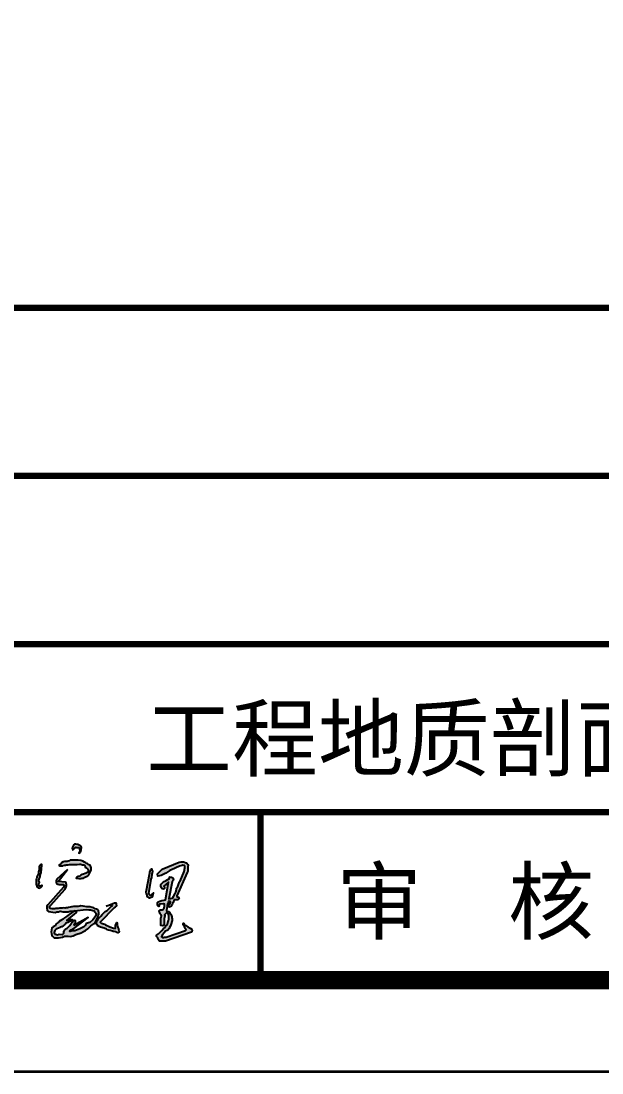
# Model space of a CAD drawing. Header units: millimetres. Extents: x -255 to 9196, y 129 to 426.
# Drawn here: x 8609.5 to 8641.3, y 129.3 to 186.8 of the extents above; entities that cross this region are included whole.
import ezdxf
from ezdxf.enums import TextEntityAlignment as Align

# ---------------------------------------------------------------- set-up
doc = ezdxf.new("R2010")
doc.units = ezdxf.units.MM
doc.layers.add('不打印', color=7, linetype='Continuous', plot=False)
doc.layers.add('地质-图框', color=7, linetype='Continuous')
doc.styles.get("Standard").update_dxf_attribs({"font": 'simfang_0.ttf', "height": 2.5})

msp = doc.modelspace()

# ---------------------------------------------------------------- hatches: boundary and pattern name
h = msp.add_hatch(color=256)
h.paths.add_polyline_path([(8612.74, 141.695), (8612.72, 141.71), (8612.682, 141.73), (8612.638, 141.751), (8612.597, 141.768), (8612.568, 141.768), (8612.489, 141.783), (8612.43, 141.78), (8612.419, 141.757), (8612.404, 141.736), (8612.375, 141.716), (8612.349, 141.687), (8612.325, 141.649), (8612.312, 141.62), (8612.316, 141.605), (8612.302, 141.535), (8612.31, 141.514), (8612.31, 141.505), (8612.319, 141.494), (8612.343, 141.464), (8612.359, 141.48), (8612.418, 141.541), (8612.428, 141.562), (8612.456, 141.59), (8612.477, 141.6), (8612.5, 141.609), (8612.557, 141.606), (8612.61, 141.606), (8612.665, 141.606), (8612.69, 141.568), (8612.69, 141.539), (8612.696, 141.503), (8612.711, 141.425), (8612.696, 141.366), (8612.686, 141.343), (8612.662, 141.278), (8612.744, 141.348), (8612.771, 141.4), (8612.808, 141.59), (8612.784, 141.643), (8612.761, 141.672)])
h.paths.add_polyline_path([(8612.969, 140.797), (8612.879, 140.848), (8612.764, 140.887), (8612.623, 140.912), (8612.551, 140.912), (8612.469, 140.91), (8612.4, 140.902), (8612.305, 140.899), (8612.184, 140.897), (8612.151, 140.871), (8612.074, 140.848), (8612.015, 140.833), (8611.879, 140.83), (8611.797, 140.812), (8611.707, 140.761), (8611.688, 140.747), (8611.67, 140.711), (8611.63, 140.675), (8611.601, 140.655), (8611.581, 140.646), (8611.589, 140.615), (8611.625, 140.602), (8611.779, 140.599), (8611.81, 140.62), (8611.884, 140.628), (8611.938, 140.635), (8611.971, 140.646), (8612.069, 140.658), (8612.158, 140.671), (8612.22, 140.666), (8612.377, 140.671), (8612.523, 140.661), (8612.569, 140.666), (8612.692, 140.677), (8612.756, 140.677), (8612.867, 140.658), (8612.938, 140.658), (8612.954, 140.646), (8612.967, 140.623), (8612.982, 140.592), (8613, 140.551), (8613.01, 140.515), (8613.078, 140.486), (8613.097, 140.474), (8613.123, 140.451), (8613.144, 140.42), (8613.167, 140.366), (8613.174, 140.33), (8613.174, 140.31), (8613.162, 140.274), (8613.12, 140.23), (8613.092, 140.23), (8613.054, 140.189), (8613.008, 140.184), (8612.915, 140.138), (8612.843, 140.115), (8612.777, 140.076), (8612.72, 140.033), (8612.628, 140.01), (8612.556, 139.983), (8612.532, 139.964), (8612.518, 139.923), (8612.566, 139.915), (8612.659, 139.905), (8612.764, 139.905), (8612.823, 139.915), (8612.908, 139.925), (8612.956, 139.948), (8613.033, 140), (8613.077, 140.007), (8613.149, 140.053), (8613.213, 140.1), (8613.251, 140.169), (8613.267, 140.225), (8613.333, 140.351), (8613.336, 140.428), (8613.328, 140.489), (8613.318, 140.548), (8613.277, 140.625), (8613.21, 140.658), (8613.174, 140.676), (8613.126, 140.699), (8613.09, 140.73), (8613.038, 140.758)])
h.paths.add_polyline_path([(8610.593, 140.22), (8610.595, 140.281), (8610.609, 140.326), (8610.62, 140.384), (8610.623, 140.433), (8610.623, 140.481), (8610.623, 140.511), (8610.634, 140.569), (8610.64, 140.597), (8610.637, 140.641), (8610.629, 140.66), (8610.617, 140.663), (8610.598, 140.669), (8610.59, 140.669), (8610.584, 140.652), (8610.558, 140.62), (8610.501, 140.591), (8610.493, 140.566), (8610.49, 140.547), (8610.49, 140.519), (8610.49, 140.494), (8610.493, 140.469), (8610.498, 140.428), (8610.493, 140.386), (8610.49, 140.367), (8610.476, 140.32), (8610.457, 140.259), (8610.451, 140.231), (8610.451, 140.196), (8610.451, 140.184), (8610.437, 140.146), (8610.421, 140.11), (8610.413, 140.096), (8610.396, 140.071), (8610.393, 140.024), (8610.371, 139.982), (8610.363, 139.96), (8610.343, 139.883), (8610.335, 139.827), (8610.332, 139.791), (8610.329, 139.733), (8610.329, 139.65), (8610.329, 139.62), (8610.332, 139.567), (8610.343, 139.529), (8610.36, 139.487), (8610.39, 139.421), (8610.44, 139.399), (8610.46, 139.387), (8610.523, 139.374), (8610.576, 139.412), (8610.601, 139.432), (8610.631, 139.465), (8610.664, 139.514), (8610.637, 139.515), (8610.601, 139.506), (8610.504, 139.473), (8610.482, 139.509), (8610.473, 139.54), (8610.471, 139.573), (8610.473, 139.606), (8610.518, 139.678), (8610.479, 139.731), (8610.479, 139.756), (8610.479, 139.816), (8610.479, 139.83), (8610.487, 139.844), (8610.49, 139.866), (8610.509, 139.919), (8610.529, 139.955), (8610.54, 139.999), (8610.545, 140.068), (8610.559, 140.112), (8610.573, 140.14), (8610.59, 140.176)])
h.paths.add_polyline_path([(8612.032, 140.392), (8611.451, 139.874), (8611.434, 139.82), (8611.419, 139.78), (8611.414, 139.734), (8611.419, 139.683), (8611.439, 139.652), (8611.448, 139.626), (8611.476, 139.603), (8611.505, 139.589), (8611.528, 139.583), (8611.585, 139.578), (8611.63, 139.569), (8611.65, 139.569), (8611.707, 139.569), (8611.773, 139.572), (8611.818, 139.572), (8611.83, 139.572), (8611.855, 139.538), (8611.861, 139.515), (8611.847, 139.467), (8611.821, 139.427), (8610.969, 138.467), (8610.911, 138.382), (8610.911, 138.288), (8610.929, 138.157), (8610.998, 138.093), (8611.369, 138.045), (8611.464, 138.075), (8611.555, 138.081), (8611.638, 138.106), (8611.784, 138.081), (8611.943, 138.087), (8612.077, 138.087), (8612.181, 138.112), (8612.42, 138.142), (8613.062, 138.2), (8613.202, 138.191), (8613.303, 138.179), (8613.493, 138.138), (8613.517, 138.071), (8613.585, 138.009), (8613.609, 137.954), (8613.566, 137.844), (8613.505, 137.74), (8613.432, 137.648), (8613.259, 137.487), (8613.06, 137.432), (8613.006, 137.336), (8612.928, 137.264), (8612.819, 137.197), (8612.723, 137.149), (8612.536, 137.083), (8612.433, 137.041), (8612.343, 137.041), (8612.24, 137.016), (8612.186, 137.004), (8612.162, 136.998), (8612.168, 137.035), (8612.24, 137.089), (8612.3, 137.113), (8612.379, 137.167), (8613.163, 137.77), (8612.427, 137.348), (8612.385, 137.372), (8612.427, 137.414), (8612.481, 137.475), (8612.481, 137.553), (8612.481, 137.577), (8612.421, 137.607), (8612.367, 137.595), (8612.331, 137.625), (8612.294, 137.649), (8612.21, 137.667), (8612.12, 137.643), (8612.083, 137.601), (8612.011, 137.601), (8612.536, 138.047), (8612.505, 138.101), (8612.499, 138.101), (8612.403, 138.125), (8611.993, 137.818), (8611.939, 137.788), (8611.884, 137.746), (8611.812, 137.685), (8611.734, 137.649), (8611.643, 137.595), (8611.595, 137.577), (8611.559, 137.517), (8611.535, 137.493), (8611.426, 137.426), (8611.408, 137.384), (8611.366, 137.312), (8611.336, 137.3), (8611.287, 137.276), (8611.263, 137.252), (8611.179, 137.209), (8611.143, 136.992), (8611.167, 136.866), (8611.191, 136.806), (8611.221, 136.745), (8611.317, 136.655), (8611.547, 136.661), (8611.776, 136.697), (8611.872, 136.739), (8612.083, 136.739), (8612.198, 136.733), (8612.343, 136.769), (8612.469, 136.812), (8612.505, 136.836), (8612.795, 136.938), (8612.922, 136.998), (8613.03, 137.065), (8613.151, 137.143), (8613.32, 137.306), (8613.482, 137.414), (8613.573, 137.529), (8613.621, 137.643), (8613.699, 137.782), (8613.724, 137.867), (8613.755, 137.946), (8613.753, 138.03), (8613.736, 138.117), (8613.728, 138.153), (8613.697, 138.192), (8613.62, 138.229), (8613.56, 138.248), (8613.477, 138.291), (8613.382, 138.324), (8613.254, 138.347), (8613.221, 138.349), (8613.092, 138.358), (8612.895, 138.384), (8612.759, 138.403), (8612.711, 138.393), (8612.632, 138.374), (8612.549, 138.372), (8612.44, 138.364), (8612.365, 138.366), (8612.288, 138.358), (8612.262, 138.345), (8612.185, 138.335), (8612.102, 138.32), (8612.044, 138.306), (8611.974, 138.297), (8611.914, 138.285), (8611.835, 138.289), (8611.754, 138.285), (8611.682, 138.279), (8611.597, 138.271), (8611.524, 138.254), (8611.404, 138.252), (8611.344, 138.25), (8611.273, 138.242), (8611.201, 138.244), (8611.108, 138.264), (8611.077, 138.285), (8611.058, 138.329), (8611.066, 138.389), (8611.124, 138.44), (8611.899, 139.291), (8611.96, 139.426), (8611.985, 139.509), (8611.977, 139.55), (8611.969, 139.65), (8611.935, 139.7), (8611.536, 139.743)])
h.paths.add_polyline_path([(8612.176, 137.567), (8612.207, 137.572), (8612.228, 137.574), (8612.318, 137.577), (8612.329, 137.569), (8612.336, 137.538), (8612.303, 137.507), (8612.272, 137.482), (8612.251, 137.456), (8612.202, 137.389), (8612.169, 137.335), (8612.158, 137.319), (8612.112, 137.271), (8612.086, 137.242), (8612.024, 137.193), (8611.991, 137.16), (8611.965, 137.144), (8611.919, 137.108), (8611.906, 137.095), (8611.867, 137.057), (8611.854, 137.044), (8611.834, 136.982), (8611.844, 136.912), (8611.813, 136.894), (8611.798, 136.879), (8611.769, 136.846), (8611.749, 136.838), (8611.594, 136.853), (8611.496, 136.825), (8611.439, 136.838), (8611.414, 136.838), (8611.347, 136.864), (8611.336, 136.879), (8611.318, 136.923), (8611.318, 136.951), (8611.323, 136.995), (8611.344, 137.049), (8611.39, 137.093), (8611.421, 137.126), (8611.465, 137.155), (8611.555, 137.188), (8611.646, 137.224), (8611.661, 137.237), (8611.705, 137.252), (8611.738, 137.26), (8611.808, 137.317), (8611.818, 137.325), (8611.875, 137.361), (8611.916, 137.41), (8611.937, 137.44), (8612.001, 137.469), (8612.058, 137.492)], flags=16)
h.paths.add_polyline_path([(8614.585, 138.293), (8614.649, 138.334), (8614.656, 138.349), (8614.726, 138.401), (8614.726, 138.425), (8614.711, 138.498), (8614.703, 138.534), (8614.692, 138.562), (8614.686, 138.57), (8614.609, 138.577), (8614.152, 138.392), (8614.378, 138.437), (8614.489, 138.442), (8614.494, 138.423), (8614.473, 138.4), (8614.412, 138.347), (8614.357, 138.297), (8614.328, 138.263), (8614.265, 138.213), (8614.202, 138.16), (8614.107, 138.089), (8613.98, 137.971), (8613.928, 137.928), (8613.859, 137.849), (8613.804, 137.794), (8613.764, 137.742), (8613.719, 137.689), (8613.706, 137.647), (8613.698, 137.62), (8613.667, 137.586), (8613.64, 137.547), (8613.622, 137.468), (8613.625, 137.42), (8613.643, 137.378), (8613.677, 137.339), (8613.769, 137.278), (8613.843, 137.244), (8614.049, 137.186), (8614.167, 137.123), (8614.204, 137.102), (8614.283, 137.068), (8614.383, 137.049), (8614.497, 137.012), (8614.547, 137.004), (8614.597, 137.01), (8614.681, 136.983), (8614.707, 136.962), (8614.734, 136.944), (8614.794, 136.933), (8614.85, 136.96), (8614.865, 137.01), (8614.855, 137.078), (8614.834, 137.115), (8614.821, 137.141), (8614.792, 137.22), (8614.773, 137.304), (8614.763, 137.349), (8614.755, 137.402), (8614.755, 137.452), (8614.747, 137.497), (8614.721, 137.465), (8614.699, 137.426), (8614.668, 137.357), (8614.665, 137.336), (8614.665, 137.307), (8614.665, 137.26), (8614.668, 137.236), (8614.665, 137.176), (8614.655, 137.174), (8614.548, 137.19), (8614.348, 137.259), (8614.118, 137.374), (8614.057, 137.412), (8613.957, 137.435), (8613.873, 137.466), (8613.827, 137.519)])
h.paths.add_polyline_path([(8616.615, 139.861), (8616.645, 139.962), (8616.645, 140.034), (8616.666, 140.094), (8616.67, 140.128), (8616.67, 140.162), (8616.683, 140.2), (8616.695, 140.238), (8616.704, 140.272), (8616.708, 140.306), (8616.695, 140.348), (8616.679, 140.382), (8616.635, 140.424), (8616.589, 140.395), (8616.526, 140.255), (8616.526, 140.191), (8616.322, 139.157), (8616.343, 139.076), (8616.377, 138.992), (8616.377, 138.945), (8616.407, 138.89), (8616.496, 138.835), (8616.534, 138.839), (8616.585, 138.864), (8616.666, 138.894), (8616.712, 138.958), (8616.751, 139.119), (8616.606, 138.996), (8616.598, 138.979), (8616.56, 138.979), (8616.522, 139.008), (8616.509, 139.025), (8616.496, 139.123), (8616.509, 139.187)])
h.paths.add_polyline_path([(8617.635, 140.339), (8617.901, 140.447), (8617.959, 140.476), (8618.175, 140.584), (8618.312, 140.613), (8618.355, 140.627), (8618.441, 140.606), (8618.456, 140.57), (8618.463, 140.483), (8618.427, 140.289), (8618.204, 139.764), (8618.168, 139.713), (8618.103, 139.57), (8618.074, 139.469), (8617.995, 139.368), (8617.995, 139.289), (8617.959, 139.159), (8617.93, 139.073), (8617.837, 138.908), (8617.779, 138.828), (8617.693, 138.8), (8617.585, 138.785), (8617.768, 139.72), (8617.815, 139.79), (8617.829, 139.879), (8617.793, 139.936), (8617.736, 139.98), (8617.628, 139.994), (8617.613, 139.98), (8617.62, 139.928), (8617.621, 139.9), (8617.527, 139.843), (8617.433, 139.785), (8617.333, 139.742), (8617.275, 139.692), (8617.217, 139.649), (8617.167, 139.598), (8617.153, 139.548), (8617.153, 139.483), (8617.167, 139.433), (8617.181, 139.397), (8617.21, 139.332), (8617.304, 139.318), (8617.347, 139.347), (8617.354, 139.39), (8617.347, 139.44), (8617.318, 139.476), (8617.57, 139.706), (8617.401, 138.735), (8617.332, 138.722), (8617.204, 138.699), (8617.099, 138.667), (8616.999, 138.63), (8616.967, 138.594), (8616.967, 138.525), (8616.967, 138.48), (8616.98, 138.416), (8617.003, 138.388), (8617.04, 138.375), (8617.081, 138.493), (8617.287, 138.521), (8617.337, 138.498), (8617.351, 138.452), (8617.351, 138.397), (8617.319, 138.306), (8617.305, 138.251), (8617.291, 138.219), (8617.273, 138.201), (8617.213, 138.196), (8617.204, 138.196), (8617.104, 138.187), (8617.072, 138.16), (8617.063, 138.114), (8617.095, 138.023), (8617.104, 137.973), (8617.168, 137.918), (8617.177, 137.868), (8617.172, 137.808), (8617.154, 137.721), (8617.154, 137.658), (8617.154, 137.543), (8617.154, 137.475), (8617.14, 137.406), (8617.14, 137.338), (8617.259, 137.31), (8617.296, 137.333), (8617.319, 137.411), (8617.319, 137.525), (8617.323, 137.69), (8617.36, 137.854), (8617.341, 137.909), (8617.405, 137.968), (8617.433, 138.005), (8617.511, 138.018), (8617.52, 138.018), (8617.561, 137.941), (8617.584, 137.872), (8617.584, 137.84), (8617.584, 137.772), (8617.588, 137.676), (8617.556, 137.607), (8617.542, 137.543), (8617.529, 137.498), (8617.524, 137.466), (8617.511, 137.443), (8617.501, 137.411), (8617.483, 137.37), (8617.424, 137.315), (8617.41, 137.306), (8617.378, 137.256), (8617.341, 137.201), (8617.291, 137.164), (8617.191, 137.05), (8617.031, 136.9), (8617.017, 136.881), (8616.958, 136.831), (8616.916, 136.804), (8616.907, 136.79), (8616.907, 136.735), (8616.98, 136.648), (8616.999, 136.557), (8617.067, 136.475), (8617.195, 136.47), (8617.296, 136.475), (8617.392, 136.47), (8618.814, 136.968), (8618.843, 137.014), (8618.857, 137.034), (8618.863, 137.054), (8618.834, 137.122), (8618.754, 137.182), (8618.623, 137.265), (8618.517, 137.331), (8618.44, 137.359), (8618.391, 137.453), (8618.374, 137.411), (8618.374, 137.371), (8618.403, 137.313), (8618.431, 137.279), (8618.463, 137.225), (8618.474, 137.191), (8618.497, 137.168), (8618.534, 137.091), (8618.503, 137.062), (8617.445, 136.696), (8617.382, 136.685), (8617.331, 136.685), (8617.311, 136.673), (8617.231, 136.679), (8617.181, 136.712), (8617.214, 136.804), (8617.339, 136.945), (8617.347, 136.97), (8617.372, 137.003), (8617.522, 137.078), (8617.597, 137.17), (8617.621, 137.219), (8617.68, 137.319), (8617.713, 137.419), (8617.754, 137.55), (8617.769, 137.608), (8617.769, 137.697), (8617.754, 137.755), (8617.738, 137.813), (8617.727, 137.861), (8617.685, 137.951), (8617.674, 137.966), (8617.632, 138.019), (8617.611, 138.051), (8617.564, 138.093), (8617.542, 138.098), (8617.463, 138.13), (8617.458, 138.156), (8617.511, 138.518), (8617.522, 138.471), (8617.531, 138.443), (8617.541, 138.41), (8617.541, 138.382), (8617.592, 138.33), (8617.635, 138.344), (8617.654, 138.358), (8617.729, 138.41), (8617.757, 138.462), (8617.786, 138.533), (8617.819, 138.58), (8617.866, 138.726), (8618.002, 138.726), (8618.064, 138.74), (8618.106, 138.768), (8618.144, 138.806), (8618.111, 138.881), (8618.097, 138.89), (8618.04, 138.886), (8618.021, 138.952), (8618.591, 140.228), (8618.615, 140.303), (8618.629, 140.359), (8618.621, 140.499), (8618.621, 140.536), (8618.641, 140.613), (8618.618, 140.673), (8618.567, 140.736), (8618.554, 140.753), (8618.524, 140.767), (8618.443, 140.803), (8618.393, 140.807), (8618.262, 140.807), (8618.141, 140.787), (8617.222, 140.411), (8616.971, 140.16), (8616.982, 140.034), (8617.167, 140.059), (8617.412, 140.188)])
h.paths.add_polyline_path([(8617.561, 138.65), (8617.606, 138.654), (8617.641, 138.65), (8617.677, 138.623), (8617.677, 138.601), (8617.646, 138.498), (8617.601, 138.463), (8617.537, 138.523)], flags=16)

# ---------------------------------------------------------------- linework, layer by layer
at = {"const_width": 0.345}
for points in [[(8576.631, 171.112), (8760.49, 171.112), (8760.49, 134.34), (8576.631, 134.34), (8576.631, 171.112)], [(8576.631, 171.112), (8760.49, 171.112), (8760.49, 134.34), (8576.631, 134.34), (8576.631, 171.112)], [(8576.631, 161.919), (8760.49, 161.919)], [(8576.631, 152.726), (8760.49, 152.726)], [(8576.631, 143.533), (8760.49, 143.533)], [(8599.613, 143.533), (8760.49, 143.533)], [(8622.601, 143.533), (8622.601, 134.34)]]:
    msp.add_lwpolyline(points, dxfattribs=at)
for points in [[(8612.359, 141.48), (8612.418, 141.541), (8612.428, 141.562), (8612.456, 141.59), (8612.477, 141.6), (8612.5, 141.609), (8612.557, 141.606), (8612.61, 141.606), (8612.665, 141.606), (8612.69, 141.568), (8612.69, 141.539), (8612.696, 141.503), (8612.711, 141.425), (8612.696, 141.366), (8612.686, 141.343), (8612.662, 141.278), (8612.744, 141.348), (8612.771, 141.4), (8612.808, 141.59), (8612.784, 141.643), (8612.761, 141.672), (8612.74, 141.695), (8612.72, 141.71), (8612.682, 141.73), (8612.638, 141.751), (8612.597, 141.768), (8612.568, 141.768), (8612.489, 141.783), (8612.43, 141.78), (8612.419, 141.757), (8612.404, 141.736), (8612.375, 141.716), (8612.349, 141.687), (8612.325, 141.649), (8612.312, 141.62), (8612.316, 141.605), (8612.302, 141.535), (8612.31, 141.514), (8612.31, 141.505), (8612.319, 141.494), (8612.343, 141.464), (8612.359, 141.48)], [(8610.552, 140.617), (8610.501, 140.591), (8610.493, 140.566), (8610.49, 140.547), (8610.49, 140.519), (8610.49, 140.494), (8610.493, 140.469), (8610.498, 140.428), (8610.493, 140.386), (8610.49, 140.367), (8610.476, 140.32), (8610.457, 140.259), (8610.451, 140.231), (8610.451, 140.196), (8610.451, 140.184), (8610.437, 140.146), (8610.421, 140.11), (8610.413, 140.096), (8610.396, 140.071), (8610.393, 140.024), (8610.371, 139.982), (8610.363, 139.96), (8610.343, 139.883), (8610.335, 139.827), (8610.332, 139.791), (8610.329, 139.733), (8610.329, 139.65), (8610.329, 139.62), (8610.332, 139.567), (8610.343, 139.529), (8610.36, 139.487), (8610.39, 139.421), (8610.44, 139.399), (8610.46, 139.387), (8610.523, 139.374), (8610.576, 139.412), (8610.601, 139.432), (8610.631, 139.465), (8610.664, 139.514), (8610.637, 139.515), (8610.601, 139.506), (8610.504, 139.473), (8610.482, 139.509), (8610.473, 139.54), (8610.471, 139.573), (8610.473, 139.606), (8610.518, 139.678), (8610.479, 139.731), (8610.479, 139.756), (8610.479, 139.816), (8610.479, 139.83), (8610.487, 139.844), (8610.49, 139.866), (8610.509, 139.919), (8610.529, 139.955), (8610.54, 139.999), (8610.545, 140.068), (8610.559, 140.112), (8610.573, 140.14), (8610.59, 140.176), (8610.593, 140.22), (8610.595, 140.281), (8610.609, 140.326), (8610.62, 140.384), (8610.623, 140.433), (8610.623, 140.481), (8610.623, 140.511), (8610.634, 140.569), (8610.64, 140.597), (8610.637, 140.641), (8610.629, 140.66), (8610.617, 140.663), (8610.598, 140.669), (8610.59, 140.669), (8610.584, 140.652), (8610.559, 140.622), (8610.552, 140.617)], [(8612.032, 140.392), (8611.451, 139.874), (8611.434, 139.82), (8611.419, 139.78), (8611.414, 139.734), (8611.419, 139.683), (8611.439, 139.652), (8611.448, 139.626), (8611.476, 139.603), (8611.505, 139.589), (8611.528, 139.583), (8611.585, 139.578), (8611.63, 139.569), (8611.65, 139.569), (8611.707, 139.569), (8611.773, 139.572), (8611.818, 139.572), (8611.83, 139.572), (8611.855, 139.538), (8611.861, 139.515), (8611.847, 139.467), (8611.821, 139.427), (8610.969, 138.467), (8610.911, 138.382), (8610.911, 138.288), (8610.929, 138.157), (8610.998, 138.093), (8611.369, 138.045), (8611.464, 138.075), (8611.555, 138.081), (8611.638, 138.106), (8611.784, 138.081), (8611.943, 138.087), (8612.077, 138.087), (8612.181, 138.112), (8612.42, 138.142), (8613.062, 138.2), (8613.202, 138.191), (8613.303, 138.179), (8613.493, 138.138), (8613.517, 138.071), (8613.585, 138.009), (8613.609, 137.954), (8613.566, 137.844), (8613.505, 137.74), (8613.432, 137.648), (8613.259, 137.487), (8613.06, 137.432), (8613.006, 137.336), (8612.928, 137.264), (8612.819, 137.197), (8612.723, 137.149), (8612.536, 137.083), (8612.433, 137.041), (8612.343, 137.041), (8612.24, 137.016), (8612.186, 137.004), (8612.162, 136.998), (8612.168, 137.035), (8612.24, 137.089), (8612.3, 137.113), (8612.379, 137.167), (8613.163, 137.77), (8612.427, 137.348), (8612.385, 137.372), (8612.427, 137.414), (8612.481, 137.475), (8612.481, 137.553), (8612.481, 137.577), (8612.421, 137.607), (8612.367, 137.595), (8612.331, 137.625), (8612.294, 137.649), (8612.21, 137.667), (8612.12, 137.643), (8612.083, 137.601), (8612.011, 137.601), (8612.536, 138.047), (8612.505, 138.101), (8612.499, 138.101), (8612.403, 138.125), (8611.993, 137.818), (8611.939, 137.788), (8611.884, 137.746), (8611.812, 137.685), (8611.734, 137.649), (8611.643, 137.595), (8611.595, 137.577), (8611.559, 137.517), (8611.535, 137.493), (8611.426, 137.426), (8611.408, 137.384), (8611.366, 137.312), (8611.336, 137.3), (8611.287, 137.276), (8611.263, 137.252), (8611.179, 137.209), (8611.143, 136.992), (8611.167, 136.866), (8611.191, 136.806), (8611.221, 136.745), (8611.317, 136.655), (8611.547, 136.661), (8611.776, 136.697), (8611.872, 136.739), (8612.083, 136.739), (8612.198, 136.733), (8612.343, 136.769), (8612.469, 136.812), (8612.505, 136.836), (8612.795, 136.938), (8612.922, 136.998), (8613.03, 137.065), (8613.151, 137.143), (8613.32, 137.306), (8613.482, 137.414), (8613.573, 137.529), (8613.621, 137.643), (8613.699, 137.782), (8613.724, 137.867), (8613.755, 137.946), (8613.753, 138.03), (8613.736, 138.117), (8613.728, 138.153), (8613.697, 138.192), (8613.62, 138.229), (8613.56, 138.248), (8613.477, 138.291), (8613.382, 138.324), (8613.254, 138.347), (8613.221, 138.349), (8613.092, 138.358), (8612.895, 138.384), (8612.759, 138.403), (8612.711, 138.393), (8612.632, 138.374), (8612.549, 138.372), (8612.44, 138.364), (8612.365, 138.366), (8612.288, 138.358), (8612.262, 138.345), (8612.185, 138.335), (8612.102, 138.32), (8612.044, 138.306), (8611.974, 138.297), (8611.914, 138.285), (8611.835, 138.289), (8611.754, 138.285), (8611.682, 138.279), (8611.597, 138.271), (8611.524, 138.254), (8611.404, 138.252), (8611.344, 138.25), (8611.273, 138.242), (8611.201, 138.244), (8611.108, 138.264), (8611.077, 138.285), (8611.058, 138.329), (8611.066, 138.389), (8611.124, 138.44), (8611.899, 139.291), (8611.96, 139.426), (8611.985, 139.509), (8611.977, 139.55), (8611.969, 139.65), (8611.935, 139.7), (8611.536, 139.743), (8612.032, 140.392)], [(8611.625, 140.602), (8611.779, 140.599), (8611.81, 140.62), (8611.884, 140.628), (8611.938, 140.635), (8611.971, 140.646), (8612.069, 140.658), (8612.158, 140.671), (8612.22, 140.666), (8612.377, 140.671), (8612.523, 140.661), (8612.569, 140.666), (8612.692, 140.677), (8612.756, 140.677), (8612.867, 140.658), (8612.938, 140.658), (8612.954, 140.646), (8612.967, 140.623), (8612.982, 140.592), (8613, 140.551), (8613.01, 140.515), (8613.078, 140.486), (8613.097, 140.474), (8613.123, 140.451), (8613.144, 140.42), (8613.167, 140.366), (8613.174, 140.33), (8613.174, 140.31), (8613.162, 140.274), (8613.12, 140.23), (8613.092, 140.23), (8613.054, 140.189), (8613.008, 140.184), (8612.915, 140.138), (8612.843, 140.115), (8612.777, 140.076), (8612.72, 140.033), (8612.628, 140.01), (8612.556, 139.983), (8612.532, 139.964), (8612.518, 139.923), (8612.566, 139.915), (8612.659, 139.905), (8612.764, 139.905), (8612.823, 139.915), (8612.908, 139.925), (8612.956, 139.948), (8613.033, 140), (8613.077, 140.007), (8613.149, 140.053), (8613.213, 140.1), (8613.251, 140.169), (8613.267, 140.225), (8613.333, 140.351), (8613.336, 140.428), (8613.328, 140.489), (8613.318, 140.548), (8613.277, 140.625), (8613.21, 140.658), (8613.174, 140.676), (8613.126, 140.699), (8613.09, 140.73), (8613.038, 140.758), (8612.969, 140.797), (8612.879, 140.848), (8612.764, 140.887), (8612.623, 140.912), (8612.551, 140.912), (8612.469, 140.91), (8612.4, 140.902), (8612.305, 140.899), (8612.184, 140.897), (8612.151, 140.871), (8612.074, 140.848), (8612.015, 140.833), (8611.879, 140.83), (8611.797, 140.812), (8611.707, 140.761), (8611.688, 140.747), (8611.67, 140.711), (8611.63, 140.675), (8611.601, 140.655), (8611.581, 140.646), (8611.589, 140.615), (8611.625, 140.602)], [(8616.589, 140.395), (8616.526, 140.255), (8616.526, 140.191), (8616.322, 139.157), (8616.343, 139.076), (8616.377, 138.992), (8616.377, 138.945), (8616.407, 138.89), (8616.496, 138.835), (8616.534, 138.839), (8616.585, 138.864), (8616.585, 138.864), (8616.666, 138.894), (8616.712, 138.958), (8616.751, 139.119), (8616.606, 138.996), (8616.598, 138.979), (8616.56, 138.979), (8616.522, 139.008), (8616.509, 139.025), (8616.496, 139.123), (8616.509, 139.187), (8616.615, 139.861), (8616.645, 139.962), (8616.645, 140.034), (8616.666, 140.094), (8616.67, 140.128), (8616.67, 140.162), (8616.683, 140.2), (8616.695, 140.238), (8616.704, 140.272), (8616.708, 140.306), (8616.695, 140.348), (8616.679, 140.382), (8616.635, 140.424), (8616.635, 140.424), (8616.589, 140.395)], [(8616.971, 140.16), (8617.222, 140.411), (8618.141, 140.787), (8618.262, 140.807), (8618.393, 140.807), (8618.443, 140.803), (8618.524, 140.767), (8618.554, 140.753), (8618.567, 140.736), (8618.618, 140.673), (8618.641, 140.613), (8618.621, 140.536), (8618.621, 140.499), (8618.629, 140.359), (8618.615, 140.303), (8618.591, 140.228), (8618.021, 138.952), (8618.04, 138.886), (8618.097, 138.89), (8618.111, 138.881), (8618.144, 138.806), (8618.106, 138.768), (8618.064, 138.74), (8618.002, 138.726), (8617.866, 138.726), (8617.819, 138.58), (8617.786, 138.533), (8617.757, 138.462), (8617.729, 138.41), (8617.654, 138.358), (8617.635, 138.344), (8617.592, 138.33), (8617.541, 138.382), (8617.541, 138.41), (8617.531, 138.443), (8617.522, 138.471), (8617.512, 138.514), (8617.511, 138.515), (8617.458, 138.156), (8617.463, 138.13), (8617.542, 138.098), (8617.564, 138.093), (8617.611, 138.051), (8617.632, 138.019), (8617.674, 137.966), (8617.685, 137.951), (8617.727, 137.861), (8617.738, 137.813), (8617.754, 137.755), (8617.769, 137.697), (8617.769, 137.608), (8617.754, 137.55), (8617.713, 137.419), (8617.68, 137.319), (8617.621, 137.219), (8617.597, 137.17), (8617.522, 137.078), (8617.372, 137.003), (8617.347, 136.97), (8617.339, 136.945), (8617.214, 136.804), (8617.181, 136.712), (8617.231, 136.679), (8617.311, 136.673), (8617.331, 136.685), (8617.382, 136.685), (8617.445, 136.696), (8618.503, 137.062), (8618.534, 137.091), (8618.497, 137.168), (8618.474, 137.191), (8618.463, 137.225), (8618.431, 137.279), (8618.403, 137.313), (8618.374, 137.371), (8618.374, 137.411), (8618.391, 137.453), (8618.44, 137.359), (8618.517, 137.331), (8618.623, 137.265), (8618.754, 137.182), (8618.834, 137.122), (8618.863, 137.054), (8618.857, 137.034), (8618.843, 137.014), (8618.814, 136.968), (8617.392, 136.47), (8617.296, 136.475), (8617.195, 136.47), (8617.067, 136.475), (8616.999, 136.557), (8616.98, 136.648), (8616.907, 136.735), (8616.907, 136.79), (8616.916, 136.804), (8616.958, 136.831), (8617.017, 136.881), (8617.031, 136.9), (8617.191, 137.05), (8617.291, 137.164), (8617.341, 137.201), (8617.378, 137.256), (8617.41, 137.306), (8617.424, 137.315), (8617.483, 137.37), (8617.501, 137.411), (8617.511, 137.443), (8617.524, 137.466), (8617.529, 137.498), (8617.542, 137.543), (8617.556, 137.607), (8617.588, 137.676), (8617.584, 137.772), (8617.584, 137.84), (8617.584, 137.872), (8617.561, 137.941), (8617.52, 138.018), (8617.511, 138.018), (8617.433, 138.005), (8617.405, 137.968), (8617.341, 137.909), (8617.36, 137.854), (8617.323, 137.69), (8617.319, 137.525), (8617.319, 137.411), (8617.296, 137.333), (8617.259, 137.31), (8617.14, 137.338), (8617.14, 137.406), (8617.154, 137.475), (8617.154, 137.543), (8617.154, 137.658), (8617.154, 137.721), (8617.172, 137.808), (8617.177, 137.868), (8617.168, 137.918), (8617.104, 137.973), (8617.095, 138.023), (8617.063, 138.114), (8617.072, 138.16), (8617.104, 138.187), (8617.204, 138.196), (8617.213, 138.196), (8617.273, 138.201), (8617.291, 138.219), (8617.305, 138.251), (8617.319, 138.306), (8617.351, 138.397), (8617.351, 138.452), (8617.337, 138.498), (8617.287, 138.521), (8617.081, 138.493), (8617.04, 138.375), (8617.003, 138.388), (8616.98, 138.416), (8616.967, 138.48), (8616.967, 138.525), (8616.967, 138.594), (8616.999, 138.63), (8617.099, 138.667), (8617.204, 138.699), (8617.332, 138.722), (8617.401, 138.735), (8617.57, 139.706), (8617.318, 139.476), (8617.347, 139.44), (8617.354, 139.39), (8617.347, 139.347), (8617.304, 139.318), (8617.21, 139.332), (8617.181, 139.397), (8617.167, 139.433), (8617.153, 139.483), (8617.153, 139.548), (8617.167, 139.598), (8617.217, 139.649), (8617.275, 139.692), (8617.333, 139.742), (8617.433, 139.785), (8617.527, 139.843), (8617.621, 139.9), (8617.62, 139.928), (8617.613, 139.98), (8617.628, 139.994), (8617.736, 139.98), (8617.793, 139.936), (8617.829, 139.879), (8617.815, 139.79), (8617.768, 139.72), (8617.585, 138.785), (8617.693, 138.8), (8617.779, 138.828), (8617.837, 138.908), (8617.93, 139.073), (8617.959, 139.159), (8617.995, 139.289), (8617.995, 139.368), (8618.074, 139.469), (8618.103, 139.57), (8618.168, 139.713), (8618.204, 139.764), (8618.427, 140.289), (8618.463, 140.483), (8618.456, 140.57), (8618.441, 140.606), (8618.355, 140.627), (8618.312, 140.613), (8618.175, 140.584), (8617.959, 140.476), (8617.901, 140.447), (8617.635, 140.339), (8617.412, 140.188), (8617.167, 140.059), (8616.982, 140.034), (8616.971, 140.16)], [(8614.152, 138.392), (8614.609, 138.577), (8614.686, 138.57), (8614.692, 138.562), (8614.703, 138.534), (8614.711, 138.498), (8614.726, 138.425), (8614.726, 138.401), (8614.656, 138.349), (8614.649, 138.334), (8614.585, 138.293), (8613.827, 137.519), (8613.873, 137.466), (8613.957, 137.435), (8614.057, 137.412), (8614.118, 137.374), (8614.348, 137.259), (8614.548, 137.19), (8614.655, 137.174), (8614.665, 137.176), (8614.668, 137.236), (8614.665, 137.26), (8614.665, 137.307), (8614.665, 137.336), (8614.668, 137.357), (8614.699, 137.426), (8614.721, 137.465), (8614.747, 137.497), (8614.755, 137.452), (8614.755, 137.402), (8614.763, 137.349), (8614.773, 137.304), (8614.792, 137.22), (8614.821, 137.141), (8614.834, 137.115), (8614.855, 137.078), (8614.865, 137.01), (8614.85, 136.96), (8614.794, 136.933), (8614.734, 136.944), (8614.707, 136.962), (8614.681, 136.983), (8614.597, 137.01), (8614.547, 137.004), (8614.497, 137.012), (8614.383, 137.049), (8614.283, 137.068), (8614.204, 137.102), (8614.167, 137.123), (8614.049, 137.186), (8613.843, 137.244), (8613.769, 137.278), (8613.677, 137.339), (8613.643, 137.378), (8613.625, 137.42), (8613.622, 137.468), (8613.64, 137.547), (8613.667, 137.586), (8613.698, 137.62), (8613.706, 137.647), (8613.719, 137.689), (8613.764, 137.742), (8613.804, 137.794), (8613.859, 137.849), (8613.928, 137.928), (8613.98, 137.971), (8614.107, 138.089), (8614.202, 138.16), (8614.265, 138.213), (8614.328, 138.263), (8614.357, 138.297), (8614.412, 138.347), (8614.473, 138.4), (8614.494, 138.423), (8614.489, 138.442), (8614.378, 138.437), (8614.152, 138.392)], [(8617.561, 138.65), (8617.537, 138.523), (8617.601, 138.463), (8617.646, 138.498), (8617.677, 138.601), (8617.677, 138.623), (8617.641, 138.65), (8617.606, 138.654), (8617.561, 138.65)], [(8612.176, 137.567), (8612.058, 137.492), (8612.001, 137.469), (8611.937, 137.44), (8611.916, 137.41), (8611.875, 137.361), (8611.818, 137.325), (8611.808, 137.317), (8611.738, 137.26), (8611.705, 137.252), (8611.661, 137.237), (8611.646, 137.224), (8611.555, 137.188), (8611.465, 137.155), (8611.421, 137.126), (8611.39, 137.093), (8611.344, 137.049), (8611.323, 136.995), (8611.318, 136.951), (8611.318, 136.923), (8611.336, 136.879), (8611.347, 136.864), (8611.414, 136.838), (8611.439, 136.838), (8611.496, 136.825), (8611.594, 136.853), (8611.749, 136.838), (8611.769, 136.846), (8611.798, 136.879), (8611.813, 136.894), (8611.844, 136.912), (8611.834, 136.982), (8611.854, 137.044), (8611.867, 137.057), (8611.906, 137.095), (8611.919, 137.108), (8611.965, 137.144), (8611.991, 137.16), (8612.024, 137.193), (8612.086, 137.242), (8612.112, 137.271), (8612.158, 137.319), (8612.169, 137.335), (8612.202, 137.389), (8612.251, 137.456), (8612.272, 137.482), (8612.303, 137.507), (8612.336, 137.538), (8612.329, 137.569), (8612.318, 137.577), (8612.228, 137.574), (8612.207, 137.572), (8612.176, 137.567)]]:
    msp.add_lwpolyline(points)
at = {"layer": '不打印', "linetype": 'Continuous', "const_width": 0.15}
msp.add_lwpolyline([(8345.49, 129.34), (8765.49, 129.34), (8765.49, 426.34), (8345.49, 426.34), (8345.49, 129.34)], dxfattribs=at)
at = {"layer": '地质-图框', "linetype": 'Continuous', "const_width": 1}
msp.add_lwpolyline([(8350.49, 134.34), (8760.49, 134.34), (8760.49, 421.34), (8350.49, 421.34), (8350.49, 134.34), (8760.49, 134.34)], dxfattribs=at)

# ---------------------------------------------------------------- texts
msp.add_text('工程地质剖面图', height=3.4474).set_placement((8632.794, 145.845), align=Align.CENTER)
msp.add_text('审  核', height=3.4474).set_placement((8626.737, 136.919))

doc.saveas('drawing.dxf')
